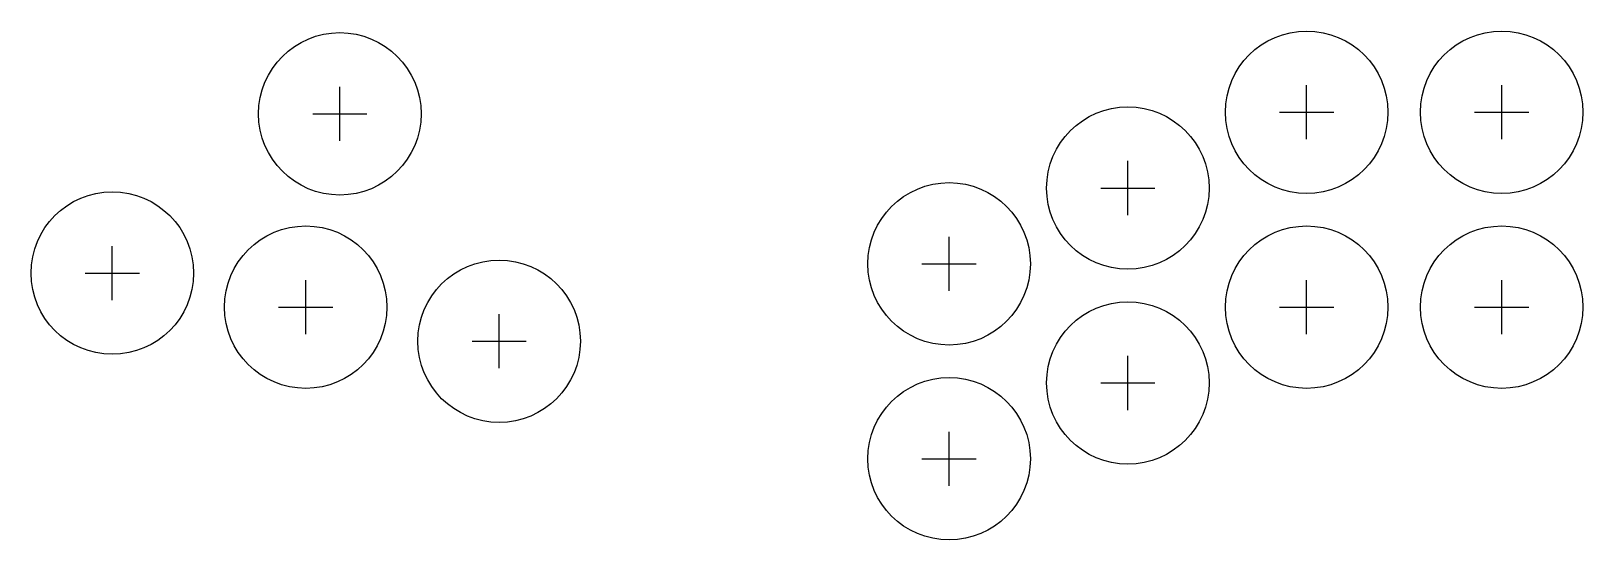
# Model space of a CAD drawing. Header units: millimetres. Extents: x -41 to 189, y -34 to 41.
import ezdxf

# ---------------------------------------------------------------- set-up
doc = ezdxf.new("R2010")
doc.units = ezdxf.units.MM
doc.layers.add('BUTTONS', color=1, linetype='Continuous')
doc.layers.add('REFERENCE', color=8, linetype='Continuous')

msp = doc.modelspace()

# ---------------------------------------------------------------- linework, layer by layer
at = {"layer": 'BUTTONS'}
for centre in [(5.0358, 28.5594), (147.8, 28.8), (176.6, 28.8), (121.4, 17.6), (95, 6.4), (-28.5594, 5.0358), (0, 0), (147.8, 0), (176.6, 0), (28.5594, -5.0358), (121.4, -11.2), (95, -22.4)]:
    msp.add_circle(centre, 12, dxfattribs=at)
at = {"layer": 'REFERENCE'}
for p, q in [((5.0358, 24.5594), (5.0358, 32.5594)), ((147.8, 24.8), (147.8, 32.8)), ((176.6, 24.8), (176.6, 32.8)), ((1.0358, 28.5594), (9.0358, 28.5594)), ((143.8, 28.8), (151.8, 28.8)), ((172.6, 28.8), (180.6, 28.8)), ((121.4, 13.6), (121.4, 21.6)), ((117.4, 17.6), (125.4, 17.6)), ((95, 2.4), (95, 10.4)), ((-28.5594, 1.0358), (-28.5594, 9.0358)), ((-32.5594, 5.0358), (-24.5594, 5.0358)), ((91, 6.4), (99, 6.4)), ((0, -4), (0, 4)), ((147.8, -4), (147.8, 4)), ((176.6, -4), (176.6, 4)), ((-4, 0), (4, 0)), ((143.8, 0), (151.8, 0)), ((172.6, 0), (180.6, 0)), ((28.5594, -9.0358), (28.5594, -1.0358)), ((24.5594, -5.0358), (32.5594, -5.0358)), ((121.4, -15.2), (121.4, -7.2)), ((117.4, -11.2), (125.4, -11.2)), ((95, -26.4), (95, -18.4)), ((91, -22.4), (99, -22.4))]:
    msp.add_line(p, q, dxfattribs=at)

doc.saveas('drawing.dxf')
